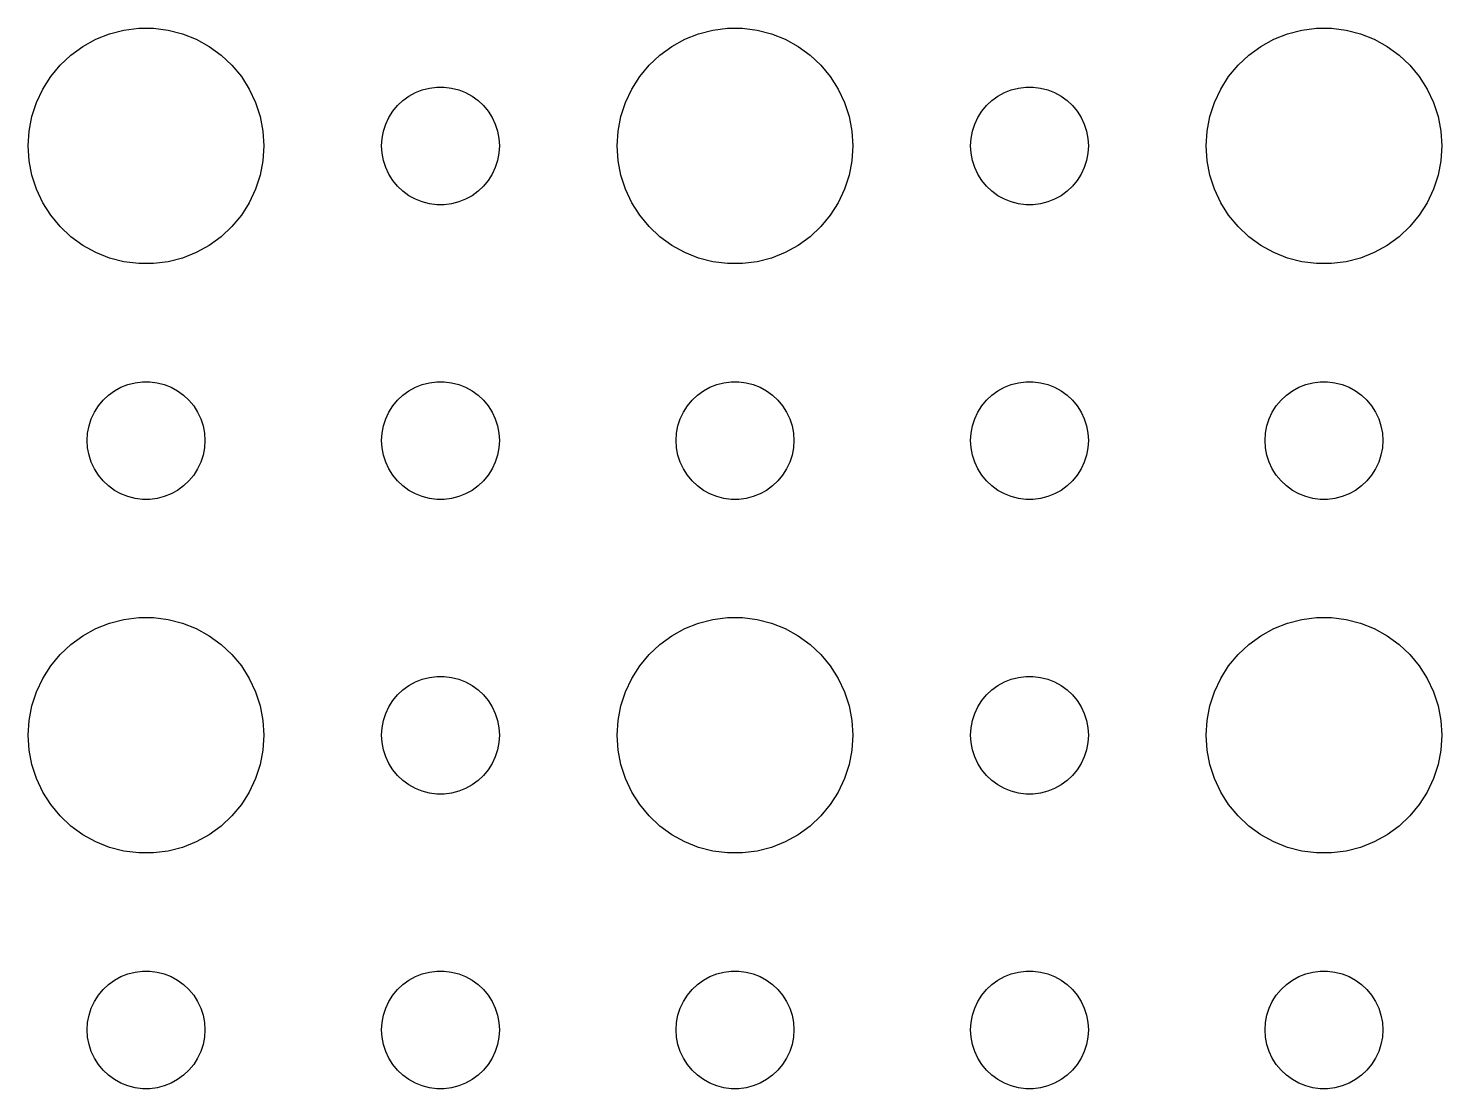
# Model space of a CAD drawing. Header units: metres. Extents: x -150 to 150, y -112 to 112.
# Drawn here: x -115.5 to -79.5, y -84 to -57.01 of the extents above; entities that cross this region are included whole.
import ezdxf

# ---------------------------------------------------------------- set-up
doc = ezdxf.new("R2010")
doc.units = ezdxf.units.M

msp = doc.modelspace()

# ---------------------------------------------------------------- linework, layer by layer
for p, q in [((-113.777, -57.2855), (-113.427, -57.1468)), ((-113.427, -57.1468), (-113.062, -57.0531)), ((-113.062, -57.0531), (-112.688, -57.0059)), ((-112.688, -57.0059), (-112.312, -57.0059)), ((-112.312, -57.0059), (-111.938, -57.0531)), ((-111.938, -57.0531), (-111.573, -57.1468)), ((-111.573, -57.1468), (-111.223, -57.2855)), ((-98.7773, -57.2855), (-98.427, -57.1468)), ((-98.427, -57.1468), (-98.0621, -57.0531)), ((-98.0621, -57.0531), (-97.6884, -57.0059)), ((-97.6884, -57.0059), (-97.3116, -57.0059)), ((-97.3116, -57.0059), (-96.9379, -57.0531)), ((-96.9379, -57.0531), (-96.573, -57.1468)), ((-96.573, -57.1468), (-96.2227, -57.2855)), ((-83.7773, -57.2855), (-83.427, -57.1468)), ((-83.427, -57.1468), (-83.0621, -57.0531)), ((-83.0621, -57.0531), (-82.6884, -57.0059)), ((-82.6884, -57.0059), (-82.3116, -57.0059)), ((-82.3116, -57.0059), (-81.9379, -57.0531)), ((-81.9379, -57.0531), (-81.573, -57.1468)), ((-81.573, -57.1468), (-81.2227, -57.2855)), ((-114.412, -57.6885), (-114.107, -57.467)), ((-114.107, -57.467), (-113.777, -57.2855)), ((-111.223, -57.2855), (-110.893, -57.467)), ((-110.893, -57.467), (-110.588, -57.6885)), ((-99.4123, -57.6885), (-99.1075, -57.467)), ((-99.1075, -57.467), (-98.7773, -57.2855)), ((-96.2227, -57.2855), (-95.8925, -57.467)), ((-95.8925, -57.467), (-95.5877, -57.6885)), ((-84.4123, -57.6885), (-84.1075, -57.467)), ((-84.1075, -57.467), (-83.7773, -57.2855)), ((-81.2227, -57.2855), (-80.8925, -57.467)), ((-80.8925, -57.467), (-80.5877, -57.6885)), ((-114.927, -58.2366), (-114.687, -57.9464)), ((-114.687, -57.9464), (-114.412, -57.6885)), ((-110.588, -57.6885), (-110.313, -57.9464)), ((-110.313, -57.9464), (-110.073, -58.2366)), ((-99.927, -58.2366), (-99.6869, -57.9464)), ((-99.6869, -57.9464), (-99.4123, -57.6885)), ((-95.5877, -57.6885), (-95.3131, -57.9464)), ((-95.3131, -57.9464), (-95.073, -58.2366)), ((-84.927, -58.2366), (-84.6869, -57.9464)), ((-84.6869, -57.9464), (-84.4123, -57.6885)), ((-80.5877, -57.6885), (-80.3131, -57.9464)), ((-80.3131, -57.9464), (-80.073, -58.2366)), ((-115.129, -58.5547), (-114.927, -58.2366)), ((-110.073, -58.2366), (-109.871, -58.5547)), ((-100.129, -58.5547), (-99.927, -58.2366)), ((-95.073, -58.2366), (-94.8711, -58.5547)), ((-85.1289, -58.5547), (-84.927, -58.2366)), ((-80.073, -58.2366), (-79.8711, -58.5547)), ((-115.289, -58.8956), (-115.129, -58.5547)), ((-109.871, -58.5547), (-109.711, -58.8956)), ((-105.804, -58.7335), (-105.639, -58.6428)), ((-105.639, -58.6428), (-105.464, -58.5734)), ((-105.464, -58.5734), (-105.281, -58.5266)), ((-105.281, -58.5266), (-105.094, -58.503)), ((-105.094, -58.503), (-104.906, -58.503)), ((-104.906, -58.503), (-104.719, -58.5266)), ((-104.719, -58.5266), (-104.536, -58.5734)), ((-104.536, -58.5734), (-104.361, -58.6428)), ((-104.361, -58.6428), (-104.196, -58.7335)), ((-100.289, -58.8956), (-100.129, -58.5547)), ((-94.8711, -58.5547), (-94.7107, -58.8956)), ((-90.8037, -58.7335), (-90.6387, -58.6428)), ((-90.6387, -58.6428), (-90.4635, -58.5734)), ((-90.4635, -58.5734), (-90.2811, -58.5266)), ((-90.2811, -58.5266), (-90.0942, -58.503)), ((-90.0942, -58.503), (-89.9058, -58.503)), ((-89.9058, -58.503), (-89.7189, -58.5266)), ((-89.7189, -58.5266), (-89.5365, -58.5734)), ((-89.5365, -58.5734), (-89.3613, -58.6428)), ((-89.3613, -58.6428), (-89.1963, -58.7335)), ((-85.2893, -58.8956), (-85.1289, -58.5547)), ((-79.8711, -58.5547), (-79.7107, -58.8956)), ((-115.406, -59.2539), (-115.289, -58.8956)), ((-109.711, -58.8956), (-109.594, -59.2539)), ((-106.214, -59.1183), (-106.093, -58.9732)), ((-106.093, -58.9732), (-105.956, -58.8442)), ((-105.956, -58.8442), (-105.804, -58.7335)), ((-104.196, -58.7335), (-104.044, -58.8442)), ((-104.044, -58.8442), (-103.907, -58.9732)), ((-103.907, -58.9732), (-103.786, -59.1183)), ((-100.406, -59.2539), (-100.289, -58.8956)), ((-94.7107, -58.8956), (-94.5943, -59.2539)), ((-91.2135, -59.1183), (-91.0934, -58.9732)), ((-91.0934, -58.9732), (-90.9561, -58.8442)), ((-90.9561, -58.8442), (-90.8037, -58.7335)), ((-89.1963, -58.7335), (-89.0439, -58.8442)), ((-89.0439, -58.8442), (-88.9065, -58.9732)), ((-88.9065, -58.9732), (-88.7865, -59.1183)), ((-85.4057, -59.2539), (-85.2893, -58.8956)), ((-79.7107, -58.8956), (-79.5943, -59.2539)), ((-115.476, -59.624), (-115.406, -59.2539)), ((-109.594, -59.2539), (-109.524, -59.624)), ((-106.395, -59.4478), (-106.314, -59.2774)), ((-106.314, -59.2774), (-106.214, -59.1183)), ((-103.786, -59.1183), (-103.686, -59.2774)), ((-103.686, -59.2774), (-103.605, -59.4478)), ((-100.476, -59.624), (-100.406, -59.2539)), ((-94.5943, -59.2539), (-94.5237, -59.624)), ((-91.3947, -59.4478), (-91.3145, -59.2774)), ((-91.3145, -59.2774), (-91.2135, -59.1183)), ((-88.7865, -59.1183), (-88.6855, -59.2774)), ((-88.6855, -59.2774), (-88.6053, -59.4478)), ((-85.4763, -59.624), (-85.4057, -59.2539)), ((-79.5943, -59.2539), (-79.5237, -59.624)), ((-115.5, -60), (-115.476, -59.624)), ((-109.524, -59.624), (-109.5, -60)), ((-106.488, -59.812), (-106.453, -59.627)), ((-106.453, -59.627), (-106.395, -59.4478)), ((-103.605, -59.4478), (-103.547, -59.627)), ((-103.547, -59.627), (-103.512, -59.812)), ((-100.5, -60), (-100.476, -59.624)), ((-94.5237, -59.624), (-94.5, -60)), ((-91.4882, -59.812), (-91.4529, -59.627)), ((-91.4529, -59.627), (-91.3947, -59.4478)), ((-88.6053, -59.4478), (-88.5471, -59.627)), ((-88.5471, -59.627), (-88.5118, -59.812)), ((-85.5, -60), (-85.4763, -59.624)), ((-79.5237, -59.624), (-79.5, -60)), ((-115.476, -60.376), (-115.5, -60)), ((-109.5, -60), (-109.524, -60.376)), ((-106.5, -60), (-106.488, -59.812)), ((-106.488, -60.188), (-106.5, -60)), ((-103.512, -59.812), (-103.5, -60)), ((-103.5, -60), (-103.512, -60.188)), ((-100.476, -60.376), (-100.5, -60)), ((-94.5, -60), (-94.5237, -60.376)), ((-91.5, -60), (-91.4882, -59.812)), ((-91.4882, -60.188), (-91.5, -60)), ((-88.5118, -59.812), (-88.5, -60)), ((-88.5, -60), (-88.5118, -60.188)), ((-85.4763, -60.376), (-85.5, -60)), ((-79.5, -60), (-79.5237, -60.376)), ((-115.406, -60.7461), (-115.476, -60.376)), ((-109.524, -60.376), (-109.594, -60.7461)), ((-106.453, -60.373), (-106.488, -60.188)), ((-106.395, -60.5522), (-106.453, -60.373)), ((-103.547, -60.373), (-103.605, -60.5522)), ((-103.512, -60.188), (-103.547, -60.373)), ((-100.406, -60.7461), (-100.476, -60.376)), ((-94.5237, -60.376), (-94.5943, -60.7461)), ((-91.4529, -60.373), (-91.4882, -60.188)), ((-91.3947, -60.5522), (-91.4529, -60.373)), ((-88.5471, -60.373), (-88.6053, -60.5522)), ((-88.5118, -60.188), (-88.5471, -60.373)), ((-85.4057, -60.7461), (-85.4763, -60.376)), ((-79.5237, -60.376), (-79.5943, -60.7461)), ((-115.289, -61.1044), (-115.406, -60.7461)), ((-109.594, -60.7461), (-109.711, -61.1044)), ((-106.314, -60.7226), (-106.395, -60.5522)), ((-106.214, -60.8817), (-106.314, -60.7226)), ((-103.686, -60.7226), (-103.786, -60.8817)), ((-103.605, -60.5522), (-103.686, -60.7226)), ((-100.289, -61.1044), (-100.406, -60.7461)), ((-94.5943, -60.7461), (-94.7107, -61.1044)), ((-91.3145, -60.7226), (-91.3947, -60.5522)), ((-91.2135, -60.8817), (-91.3145, -60.7226)), ((-88.6855, -60.7226), (-88.7865, -60.8817)), ((-88.6053, -60.5522), (-88.6855, -60.7226)), ((-85.2893, -61.1044), (-85.4057, -60.7461)), ((-79.5943, -60.7461), (-79.7107, -61.1044)), ((-115.129, -61.4453), (-115.289, -61.1044)), ((-109.711, -61.1044), (-109.871, -61.4453)), ((-106.093, -61.0268), (-106.214, -60.8817)), ((-105.956, -61.1558), (-106.093, -61.0268)), ((-105.804, -61.2665), (-105.956, -61.1558)), ((-104.044, -61.1558), (-104.196, -61.2665)), ((-103.907, -61.0268), (-104.044, -61.1558)), ((-103.786, -60.8817), (-103.907, -61.0268)), ((-100.129, -61.4453), (-100.289, -61.1044)), ((-94.7107, -61.1044), (-94.8711, -61.4453)), ((-91.0934, -61.0268), (-91.2135, -60.8817)), ((-90.9561, -61.1558), (-91.0934, -61.0268)), ((-90.8037, -61.2665), (-90.9561, -61.1558)), ((-89.0439, -61.1558), (-89.1963, -61.2665)), ((-88.9065, -61.0268), (-89.0439, -61.1558)), ((-88.7865, -60.8817), (-88.9065, -61.0268)), ((-85.1289, -61.4453), (-85.2893, -61.1044)), ((-79.7107, -61.1044), (-79.8711, -61.4453)), ((-114.927, -61.7634), (-115.129, -61.4453)), ((-109.871, -61.4453), (-110.073, -61.7634)), ((-105.639, -61.3572), (-105.804, -61.2665)), ((-105.464, -61.4266), (-105.639, -61.3572)), ((-105.281, -61.4734), (-105.464, -61.4266)), ((-105.094, -61.497), (-105.281, -61.4734)), ((-104.906, -61.497), (-105.094, -61.497)), ((-104.719, -61.4734), (-104.906, -61.497)), ((-104.536, -61.4266), (-104.719, -61.4734)), ((-104.361, -61.3572), (-104.536, -61.4266)), ((-104.196, -61.2665), (-104.361, -61.3572)), ((-99.927, -61.7634), (-100.129, -61.4453)), ((-94.8711, -61.4453), (-95.073, -61.7634)), ((-90.6387, -61.3572), (-90.8037, -61.2665)), ((-90.4635, -61.4266), (-90.6387, -61.3572)), ((-90.2811, -61.4734), (-90.4635, -61.4266)), ((-90.0942, -61.497), (-90.2811, -61.4734)), ((-89.9058, -61.497), (-90.0942, -61.497)), ((-89.7189, -61.4734), (-89.9058, -61.497)), ((-89.5365, -61.4266), (-89.7189, -61.4734)), ((-89.3613, -61.3572), (-89.5365, -61.4266)), ((-89.1963, -61.2665), (-89.3613, -61.3572)), ((-84.927, -61.7634), (-85.1289, -61.4453)), ((-79.8711, -61.4453), (-80.073, -61.7634)), ((-114.687, -62.0536), (-114.927, -61.7634)), ((-110.073, -61.7634), (-110.313, -62.0536)), ((-99.6869, -62.0536), (-99.927, -61.7634)), ((-95.073, -61.7634), (-95.3131, -62.0536)), ((-84.6869, -62.0536), (-84.927, -61.7634)), ((-80.073, -61.7634), (-80.3131, -62.0536)), ((-114.412, -62.3115), (-114.687, -62.0536)), ((-110.313, -62.0536), (-110.588, -62.3115)), ((-99.4123, -62.3115), (-99.6869, -62.0536)), ((-95.3131, -62.0536), (-95.5877, -62.3115)), ((-84.4123, -62.3115), (-84.6869, -62.0536)), ((-80.3131, -62.0536), (-80.5877, -62.3115)), ((-114.107, -62.533), (-114.412, -62.3115)), ((-113.777, -62.7145), (-114.107, -62.533)), ((-110.893, -62.533), (-111.223, -62.7145)), ((-110.588, -62.3115), (-110.893, -62.533)), ((-99.1075, -62.533), (-99.4123, -62.3115)), ((-98.7773, -62.7145), (-99.1075, -62.533)), ((-95.8925, -62.533), (-96.2227, -62.7145)), ((-95.5877, -62.3115), (-95.8925, -62.533)), ((-84.1075, -62.533), (-84.4123, -62.3115)), ((-83.7773, -62.7145), (-84.1075, -62.533)), ((-80.8925, -62.533), (-81.2227, -62.7145)), ((-80.5877, -62.3115), (-80.8925, -62.533)), ((-113.427, -62.8532), (-113.777, -62.7145)), ((-113.062, -62.9469), (-113.427, -62.8532)), ((-112.688, -62.9941), (-113.062, -62.9469)), ((-112.312, -62.9941), (-112.688, -62.9941)), ((-111.938, -62.9469), (-112.312, -62.9941)), ((-111.573, -62.8532), (-111.938, -62.9469)), ((-111.223, -62.7145), (-111.573, -62.8532)), ((-98.427, -62.8532), (-98.7773, -62.7145)), ((-98.0621, -62.9469), (-98.427, -62.8532)), ((-97.6884, -62.9941), (-98.0621, -62.9469)), ((-97.3116, -62.9941), (-97.6884, -62.9941)), ((-96.9379, -62.9469), (-97.3116, -62.9941)), ((-96.573, -62.8532), (-96.9379, -62.9469)), ((-96.2227, -62.7145), (-96.573, -62.8532)), ((-83.427, -62.8532), (-83.7773, -62.7145)), ((-83.0621, -62.9469), (-83.427, -62.8532)), ((-82.6884, -62.9941), (-83.0621, -62.9469)), ((-82.3116, -62.9941), (-82.6884, -62.9941)), ((-81.9379, -62.9469), (-82.3116, -62.9941)), ((-81.573, -62.8532), (-81.9379, -62.9469)), ((-81.2227, -62.7145), (-81.573, -62.8532)), ((-113.456, -66.3442), (-113.304, -66.2335)), ((-113.304, -66.2335), (-113.139, -66.1428)), ((-113.139, -66.1428), (-112.964, -66.0734)), ((-112.964, -66.0734), (-112.781, -66.0266)), ((-112.781, -66.0266), (-112.594, -66.003)), ((-112.594, -66.003), (-112.406, -66.003)), ((-112.406, -66.003), (-112.219, -66.0266)), ((-112.219, -66.0266), (-112.036, -66.0734)), ((-112.036, -66.0734), (-111.861, -66.1428)), ((-111.861, -66.1428), (-111.696, -66.2335)), ((-111.696, -66.2335), (-111.544, -66.3442)), ((-105.956, -66.3442), (-105.804, -66.2335)), ((-105.804, -66.2335), (-105.639, -66.1428)), ((-105.639, -66.1428), (-105.464, -66.0734)), ((-105.464, -66.0734), (-105.281, -66.0266)), ((-105.281, -66.0266), (-105.094, -66.003)), ((-105.094, -66.003), (-104.906, -66.003)), ((-104.906, -66.003), (-104.719, -66.0266)), ((-104.719, -66.0266), (-104.536, -66.0734)), ((-104.536, -66.0734), (-104.361, -66.1428)), ((-104.361, -66.1428), (-104.196, -66.2335)), ((-104.196, -66.2335), (-104.044, -66.3442)), ((-98.4561, -66.3442), (-98.3037, -66.2335)), ((-98.3037, -66.2335), (-98.1387, -66.1428)), ((-98.1387, -66.1428), (-97.9635, -66.0734)), ((-97.9635, -66.0734), (-97.7811, -66.0266)), ((-97.7811, -66.0266), (-97.5942, -66.003)), ((-97.5942, -66.003), (-97.4058, -66.003)), ((-97.4058, -66.003), (-97.2189, -66.0266)), ((-97.2189, -66.0266), (-97.0365, -66.0734)), ((-97.0365, -66.0734), (-96.8613, -66.1428)), ((-96.8613, -66.1428), (-96.6963, -66.2335)), ((-96.6963, -66.2335), (-96.5439, -66.3442)), ((-90.9561, -66.3442), (-90.8037, -66.2335)), ((-90.8037, -66.2335), (-90.6387, -66.1428)), ((-90.6387, -66.1428), (-90.4635, -66.0734)), ((-90.4635, -66.0734), (-90.2811, -66.0266)), ((-90.2811, -66.0266), (-90.0942, -66.003)), ((-90.0942, -66.003), (-89.9058, -66.003)), ((-89.9058, -66.003), (-89.7189, -66.0266)), ((-89.7189, -66.0266), (-89.5365, -66.0734)), ((-89.5365, -66.0734), (-89.3613, -66.1428)), ((-89.3613, -66.1428), (-89.1963, -66.2335)), ((-89.1963, -66.2335), (-89.0439, -66.3442)), ((-83.4561, -66.3442), (-83.3037, -66.2335)), ((-83.3037, -66.2335), (-83.1387, -66.1428)), ((-83.1387, -66.1428), (-82.9635, -66.0734)), ((-82.9635, -66.0734), (-82.7811, -66.0266)), ((-82.7811, -66.0266), (-82.5942, -66.003)), ((-82.5942, -66.003), (-82.4058, -66.003)), ((-82.4058, -66.003), (-82.2189, -66.0266)), ((-82.2189, -66.0266), (-82.0365, -66.0734)), ((-82.0365, -66.0734), (-81.8613, -66.1428)), ((-81.8613, -66.1428), (-81.6963, -66.2335)), ((-81.6963, -66.2335), (-81.5439, -66.3442)), ((-113.714, -66.6183), (-113.593, -66.4732)), ((-113.593, -66.4732), (-113.456, -66.3442)), ((-111.544, -66.3442), (-111.407, -66.4732)), ((-111.407, -66.4732), (-111.286, -66.6183)), ((-106.214, -66.6183), (-106.093, -66.4732)), ((-106.093, -66.4732), (-105.956, -66.3442)), ((-104.044, -66.3442), (-103.907, -66.4732)), ((-103.907, -66.4732), (-103.786, -66.6183)), ((-98.7135, -66.6183), (-98.5934, -66.4732)), ((-98.5934, -66.4732), (-98.4561, -66.3442)), ((-96.5439, -66.3442), (-96.4065, -66.4732)), ((-96.4065, -66.4732), (-96.2865, -66.6183)), ((-91.2135, -66.6183), (-91.0934, -66.4732)), ((-91.0934, -66.4732), (-90.9561, -66.3442)), ((-89.0439, -66.3442), (-88.9065, -66.4732)), ((-88.9065, -66.4732), (-88.7865, -66.6183)), ((-83.7135, -66.6183), (-83.5934, -66.4732)), ((-83.5934, -66.4732), (-83.4561, -66.3442)), ((-81.5439, -66.3442), (-81.4065, -66.4732)), ((-81.4065, -66.4732), (-81.2865, -66.6183)), ((-113.953, -67.127), (-113.895, -66.9478)), ((-113.895, -66.9478), (-113.814, -66.7774)), ((-113.814, -66.7774), (-113.714, -66.6183)), ((-111.286, -66.6183), (-111.186, -66.7774)), ((-111.186, -66.7774), (-111.105, -66.9478)), ((-111.105, -66.9478), (-111.047, -67.127)), ((-106.453, -67.127), (-106.395, -66.9478)), ((-106.395, -66.9478), (-106.314, -66.7774)), ((-106.314, -66.7774), (-106.214, -66.6183)), ((-103.786, -66.6183), (-103.686, -66.7774)), ((-103.686, -66.7774), (-103.605, -66.9478)), ((-103.605, -66.9478), (-103.547, -67.127)), ((-98.9529, -67.127), (-98.8947, -66.9478)), ((-98.8947, -66.9478), (-98.8145, -66.7774)), ((-98.8145, -66.7774), (-98.7135, -66.6183)), ((-96.2865, -66.6183), (-96.1855, -66.7774)), ((-96.1855, -66.7774), (-96.1053, -66.9478)), ((-96.1053, -66.9478), (-96.0471, -67.127)), ((-91.4529, -67.127), (-91.3947, -66.9478)), ((-91.3947, -66.9478), (-91.3145, -66.7774)), ((-91.3145, -66.7774), (-91.2135, -66.6183)), ((-88.7865, -66.6183), (-88.6855, -66.7774)), ((-88.6855, -66.7774), (-88.6053, -66.9478)), ((-88.6053, -66.9478), (-88.5471, -67.127)), ((-83.9529, -67.127), (-83.8947, -66.9478)), ((-83.8947, -66.9478), (-83.8145, -66.7774)), ((-83.8145, -66.7774), (-83.7135, -66.6183)), ((-81.2865, -66.6183), (-81.1855, -66.7774)), ((-81.1855, -66.7774), (-81.1053, -66.9478)), ((-81.1053, -66.9478), (-81.0471, -67.127)), ((-114, -67.5), (-113.988, -67.312)), ((-113.988, -67.312), (-113.953, -67.127)), ((-111.047, -67.127), (-111.012, -67.312)), ((-111.012, -67.312), (-111, -67.5)), ((-106.5, -67.5), (-106.488, -67.312)), ((-106.488, -67.312), (-106.453, -67.127)), ((-103.547, -67.127), (-103.512, -67.312)), ((-103.512, -67.312), (-103.5, -67.5)), ((-99, -67.5), (-98.9882, -67.312)), ((-98.9882, -67.312), (-98.9529, -67.127)), ((-96.0471, -67.127), (-96.0118, -67.312)), ((-96.0118, -67.312), (-96, -67.5)), ((-91.5, -67.5), (-91.4882, -67.312)), ((-91.4882, -67.312), (-91.4529, -67.127)), ((-88.5471, -67.127), (-88.5118, -67.312)), ((-88.5118, -67.312), (-88.5, -67.5)), ((-84, -67.5), (-83.9882, -67.312)), ((-83.9882, -67.312), (-83.9529, -67.127)), ((-81.0471, -67.127), (-81.0118, -67.312)), ((-81.0118, -67.312), (-81, -67.5)), ((-113.988, -67.688), (-114, -67.5)), ((-111, -67.5), (-111.012, -67.688)), ((-106.488, -67.688), (-106.5, -67.5)), ((-103.5, -67.5), (-103.512, -67.688)), ((-98.9882, -67.688), (-99, -67.5)), ((-96, -67.5), (-96.0118, -67.688)), ((-91.4882, -67.688), (-91.5, -67.5)), ((-88.5, -67.5), (-88.5118, -67.688)), ((-83.9882, -67.688), (-84, -67.5)), ((-81, -67.5), (-81.0118, -67.688)), ((-113.953, -67.873), (-113.988, -67.688)), ((-113.895, -68.0522), (-113.953, -67.873)), ((-111.047, -67.873), (-111.105, -68.0522)), ((-111.012, -67.688), (-111.047, -67.873)), ((-106.453, -67.873), (-106.488, -67.688)), ((-106.395, -68.0522), (-106.453, -67.873)), ((-103.547, -67.873), (-103.605, -68.0522)), ((-103.512, -67.688), (-103.547, -67.873)), ((-98.9529, -67.873), (-98.9882, -67.688)), ((-98.8947, -68.0522), (-98.9529, -67.873)), ((-96.0471, -67.873), (-96.1053, -68.0522)), ((-96.0118, -67.688), (-96.0471, -67.873)), ((-91.4529, -67.873), (-91.4882, -67.688)), ((-91.3947, -68.0522), (-91.4529, -67.873)), ((-88.5471, -67.873), (-88.6053, -68.0522)), ((-88.5118, -67.688), (-88.5471, -67.873)), ((-83.9529, -67.873), (-83.9882, -67.688)), ((-83.8947, -68.0522), (-83.9529, -67.873)), ((-81.0471, -67.873), (-81.1053, -68.0522)), ((-81.0118, -67.688), (-81.0471, -67.873)), ((-113.814, -68.2226), (-113.895, -68.0522)), ((-113.714, -68.3817), (-113.814, -68.2226)), ((-113.593, -68.5268), (-113.714, -68.3817)), ((-111.286, -68.3817), (-111.407, -68.5268)), ((-111.186, -68.2226), (-111.286, -68.3817)), ((-111.105, -68.0522), (-111.186, -68.2226)), ((-106.314, -68.2226), (-106.395, -68.0522)), ((-106.214, -68.3817), (-106.314, -68.2226)), ((-106.093, -68.5268), (-106.214, -68.3817)), ((-103.786, -68.3817), (-103.907, -68.5268)), ((-103.686, -68.2226), (-103.786, -68.3817)), ((-103.605, -68.0522), (-103.686, -68.2226)), ((-98.8145, -68.2226), (-98.8947, -68.0522)), ((-98.7135, -68.3817), (-98.8145, -68.2226)), ((-98.5934, -68.5268), (-98.7135, -68.3817)), ((-96.2865, -68.3817), (-96.4065, -68.5268)), ((-96.1855, -68.2226), (-96.2865, -68.3817)), ((-96.1053, -68.0522), (-96.1855, -68.2226)), ((-91.3145, -68.2226), (-91.3947, -68.0522)), ((-91.2135, -68.3817), (-91.3145, -68.2226)), ((-91.0934, -68.5268), (-91.2135, -68.3817)), ((-88.7865, -68.3817), (-88.9065, -68.5268)), ((-88.6855, -68.2226), (-88.7865, -68.3817)), ((-88.6053, -68.0522), (-88.6855, -68.2226)), ((-83.8145, -68.2226), (-83.8947, -68.0522)), ((-83.7135, -68.3817), (-83.8145, -68.2226)), ((-83.5934, -68.5268), (-83.7135, -68.3817)), ((-81.2865, -68.3817), (-81.4065, -68.5268)), ((-81.1855, -68.2226), (-81.2865, -68.3817)), ((-81.1053, -68.0522), (-81.1855, -68.2226)), ((-113.456, -68.6558), (-113.593, -68.5268)), ((-113.304, -68.7665), (-113.456, -68.6558)), ((-111.544, -68.6558), (-111.696, -68.7665)), ((-111.407, -68.5268), (-111.544, -68.6558)), ((-105.956, -68.6558), (-106.093, -68.5268)), ((-105.804, -68.7665), (-105.956, -68.6558)), ((-104.044, -68.6558), (-104.196, -68.7665)), ((-103.907, -68.5268), (-104.044, -68.6558)), ((-98.4561, -68.6558), (-98.5934, -68.5268)), ((-98.3037, -68.7665), (-98.4561, -68.6558)), ((-96.5439, -68.6558), (-96.6963, -68.7665)), ((-96.4065, -68.5268), (-96.5439, -68.6558)), ((-90.9561, -68.6558), (-91.0934, -68.5268)), ((-90.8037, -68.7665), (-90.9561, -68.6558)), ((-89.0439, -68.6558), (-89.1963, -68.7665)), ((-88.9065, -68.5268), (-89.0439, -68.6558)), ((-83.4561, -68.6558), (-83.5934, -68.5268)), ((-83.3037, -68.7665), (-83.4561, -68.6558)), ((-81.5439, -68.6558), (-81.6963, -68.7665)), ((-81.4065, -68.5268), (-81.5439, -68.6558)), ((-113.139, -68.8572), (-113.304, -68.7665)), ((-112.964, -68.9266), (-113.139, -68.8572)), ((-112.781, -68.9734), (-112.964, -68.9266)), ((-112.594, -68.997), (-112.781, -68.9734)), ((-112.406, -68.997), (-112.594, -68.997)), ((-112.219, -68.9734), (-112.406, -68.997)), ((-112.036, -68.9266), (-112.219, -68.9734)), ((-111.861, -68.8572), (-112.036, -68.9266)), ((-111.696, -68.7665), (-111.861, -68.8572)), ((-105.639, -68.8572), (-105.804, -68.7665)), ((-105.464, -68.9266), (-105.639, -68.8572)), ((-105.281, -68.9734), (-105.464, -68.9266)), ((-105.094, -68.997), (-105.281, -68.9734)), ((-104.906, -68.997), (-105.094, -68.997)), ((-104.719, -68.9734), (-104.906, -68.997)), ((-104.536, -68.9266), (-104.719, -68.9734)), ((-104.361, -68.8572), (-104.536, -68.9266)), ((-104.196, -68.7665), (-104.361, -68.8572)), ((-98.1387, -68.8572), (-98.3037, -68.7665)), ((-97.9635, -68.9266), (-98.1387, -68.8572)), ((-97.7811, -68.9734), (-97.9635, -68.9266)), ((-97.5942, -68.997), (-97.7811, -68.9734)), ((-97.4058, -68.997), (-97.5942, -68.997)), ((-97.2189, -68.9734), (-97.4058, -68.997)), ((-97.0365, -68.9266), (-97.2189, -68.9734)), ((-96.8613, -68.8572), (-97.0365, -68.9266)), ((-96.6963, -68.7665), (-96.8613, -68.8572)), ((-90.6387, -68.8572), (-90.8037, -68.7665)), ((-90.4635, -68.9266), (-90.6387, -68.8572)), ((-90.2811, -68.9734), (-90.4635, -68.9266)), ((-90.0942, -68.997), (-90.2811, -68.9734)), ((-89.9058, -68.997), (-90.0942, -68.997)), ((-89.7189, -68.9734), (-89.9058, -68.997)), ((-89.5365, -68.9266), (-89.7189, -68.9734)), ((-89.3613, -68.8572), (-89.5365, -68.9266)), ((-89.1963, -68.7665), (-89.3613, -68.8572)), ((-83.1387, -68.8572), (-83.3037, -68.7665)), ((-82.9635, -68.9266), (-83.1387, -68.8572)), ((-82.7811, -68.9734), (-82.9635, -68.9266)), ((-82.5942, -68.997), (-82.7811, -68.9734)), ((-82.4058, -68.997), (-82.5942, -68.997)), ((-82.2189, -68.9734), (-82.4058, -68.997)), ((-82.0365, -68.9266), (-82.2189, -68.9734)), ((-81.8613, -68.8572), (-82.0365, -68.9266)), ((-81.6963, -68.7665), (-81.8613, -68.8572)), ((-114.107, -72.467), (-113.777, -72.2855)), ((-113.777, -72.2855), (-113.427, -72.1468)), ((-113.427, -72.1468), (-113.062, -72.0531)), ((-113.062, -72.0531), (-112.688, -72.0059)), ((-112.688, -72.0059), (-112.312, -72.0059)), ((-112.312, -72.0059), (-111.938, -72.0531)), ((-111.938, -72.0531), (-111.573, -72.1468)), ((-111.573, -72.1468), (-111.223, -72.2855)), ((-111.223, -72.2855), (-110.893, -72.467)), ((-99.1075, -72.467), (-98.7773, -72.2855)), ((-98.7773, -72.2855), (-98.427, -72.1468)), ((-98.427, -72.1468), (-98.0621, -72.0531)), ((-98.0621, -72.0531), (-97.6884, -72.0059)), ((-97.6884, -72.0059), (-97.3116, -72.0059)), ((-97.3116, -72.0059), (-96.9379, -72.0531)), ((-96.9379, -72.0531), (-96.573, -72.1468)), ((-96.573, -72.1468), (-96.2227, -72.2855)), ((-96.2227, -72.2855), (-95.8925, -72.467)), ((-84.1075, -72.467), (-83.7773, -72.2855)), ((-83.7773, -72.2855), (-83.427, -72.1468)), ((-83.427, -72.1468), (-83.0621, -72.0531)), ((-83.0621, -72.0531), (-82.6884, -72.0059)), ((-82.6884, -72.0059), (-82.3116, -72.0059)), ((-82.3116, -72.0059), (-81.9379, -72.0531)), ((-81.9379, -72.0531), (-81.573, -72.1468)), ((-81.573, -72.1468), (-81.2227, -72.2855)), ((-81.2227, -72.2855), (-80.8925, -72.467)), ((-114.687, -72.9464), (-114.412, -72.6885)), ((-114.412, -72.6885), (-114.107, -72.467)), ((-110.893, -72.467), (-110.588, -72.6885)), ((-110.588, -72.6885), (-110.313, -72.9464)), ((-99.6869, -72.9464), (-99.4123, -72.6885)), ((-99.4123, -72.6885), (-99.1075, -72.467)), ((-95.8925, -72.467), (-95.5877, -72.6885)), ((-95.5877, -72.6885), (-95.3131, -72.9464)), ((-84.6869, -72.9464), (-84.4123, -72.6885)), ((-84.4123, -72.6885), (-84.1075, -72.467)), ((-80.8925, -72.467), (-80.5877, -72.6885)), ((-80.5877, -72.6885), (-80.3131, -72.9464)), ((-114.927, -73.2366), (-114.687, -72.9464)), ((-110.313, -72.9464), (-110.073, -73.2366)), ((-99.927, -73.2366), (-99.6869, -72.9464)), ((-95.3131, -72.9464), (-95.073, -73.2366)), ((-84.927, -73.2366), (-84.6869, -72.9464)), ((-80.3131, -72.9464), (-80.073, -73.2366)), ((-115.129, -73.5547), (-114.927, -73.2366)), ((-110.073, -73.2366), (-109.871, -73.5547)), ((-100.129, -73.5547), (-99.927, -73.2366)), ((-95.073, -73.2366), (-94.8711, -73.5547)), ((-85.1289, -73.5547), (-84.927, -73.2366)), ((-80.073, -73.2366), (-79.8711, -73.5547)), ((-115.289, -73.8956), (-115.129, -73.5547)), ((-109.871, -73.5547), (-109.711, -73.8956)), ((-105.956, -73.8442), (-105.804, -73.7335)), ((-105.804, -73.7335), (-105.639, -73.6428)), ((-105.639, -73.6428), (-105.464, -73.5734)), ((-105.464, -73.5734), (-105.281, -73.5266)), ((-105.281, -73.5266), (-105.094, -73.503)), ((-105.094, -73.503), (-104.906, -73.503)), ((-104.906, -73.503), (-104.719, -73.5266)), ((-104.719, -73.5266), (-104.536, -73.5734)), ((-104.536, -73.5734), (-104.361, -73.6428)), ((-104.361, -73.6428), (-104.196, -73.7335)), ((-104.196, -73.7335), (-104.044, -73.8442)), ((-100.289, -73.8956), (-100.129, -73.5547)), ((-94.8711, -73.5547), (-94.7107, -73.8956)), ((-90.9561, -73.8442), (-90.8037, -73.7335)), ((-90.8037, -73.7335), (-90.6387, -73.6428)), ((-90.6387, -73.6428), (-90.4635, -73.5734)), ((-90.4635, -73.5734), (-90.2811, -73.5266)), ((-90.2811, -73.5266), (-90.0942, -73.503)), ((-90.0942, -73.503), (-89.9058, -73.503)), ((-89.9058, -73.503), (-89.7189, -73.5266)), ((-89.7189, -73.5266), (-89.5365, -73.5734)), ((-89.5365, -73.5734), (-89.3613, -73.6428)), ((-89.3613, -73.6428), (-89.1963, -73.7335)), ((-89.1963, -73.7335), (-89.0439, -73.8442)), ((-85.2893, -73.8956), (-85.1289, -73.5547)), ((-79.8711, -73.5547), (-79.7107, -73.8956)), ((-115.406, -74.2539), (-115.289, -73.8956)), ((-109.711, -73.8956), (-109.594, -74.2539)), ((-106.314, -74.2774), (-106.214, -74.1183)), ((-106.214, -74.1183), (-106.093, -73.9732)), ((-106.093, -73.9732), (-105.956, -73.8442)), ((-104.044, -73.8442), (-103.907, -73.9732)), ((-103.907, -73.9732), (-103.786, -74.1183)), ((-103.786, -74.1183), (-103.686, -74.2774)), ((-100.406, -74.2539), (-100.289, -73.8956)), ((-94.7107, -73.8956), (-94.5943, -74.2539)), ((-91.3145, -74.2774), (-91.2135, -74.1183)), ((-91.2135, -74.1183), (-91.0934, -73.9732)), ((-91.0934, -73.9732), (-90.9561, -73.8442)), ((-89.0439, -73.8442), (-88.9065, -73.9732)), ((-88.9065, -73.9732), (-88.7865, -74.1183)), ((-88.7865, -74.1183), (-88.6855, -74.2774)), ((-85.4057, -74.2539), (-85.2893, -73.8956)), ((-79.7107, -73.8956), (-79.5943, -74.2539)), ((-115.476, -74.624), (-115.406, -74.2539)), ((-109.594, -74.2539), (-109.524, -74.624)), ((-106.453, -74.627), (-106.395, -74.4478)), ((-106.395, -74.4478), (-106.314, -74.2774)), ((-103.686, -74.2774), (-103.605, -74.4478)), ((-103.605, -74.4478), (-103.547, -74.627)), ((-100.476, -74.624), (-100.406, -74.2539)), ((-94.5943, -74.2539), (-94.5237, -74.624)), ((-91.4529, -74.627), (-91.3947, -74.4478)), ((-91.3947, -74.4478), (-91.3145, -74.2774)), ((-88.6855, -74.2774), (-88.6053, -74.4478)), ((-88.6053, -74.4478), (-88.5471, -74.627)), ((-85.4763, -74.624), (-85.4057, -74.2539)), ((-79.5943, -74.2539), (-79.5237, -74.624)), ((-115.5, -75), (-115.476, -74.624)), ((-109.524, -74.624), (-109.5, -75)), ((-106.5, -75), (-106.488, -74.812)), ((-106.488, -74.812), (-106.453, -74.627)), ((-103.547, -74.627), (-103.512, -74.812)), ((-103.512, -74.812), (-103.5, -75)), ((-100.5, -75), (-100.476, -74.624)), ((-94.5237, -74.624), (-94.5, -75)), ((-91.5, -75), (-91.4882, -74.812)), ((-91.4882, -74.812), (-91.4529, -74.627)), ((-88.5471, -74.627), (-88.5118, -74.812)), ((-88.5118, -74.812), (-88.5, -75)), ((-85.5, -75), (-85.4763, -74.624)), ((-79.5237, -74.624), (-79.5, -75)), ((-115.476, -75.376), (-115.5, -75)), ((-109.5, -75), (-109.524, -75.376)), ((-106.488, -75.188), (-106.5, -75)), ((-106.453, -75.373), (-106.488, -75.188)), ((-103.512, -75.188), (-103.547, -75.373)), ((-103.5, -75), (-103.512, -75.188)), ((-100.476, -75.376), (-100.5, -75)), ((-94.5, -75), (-94.5237, -75.376)), ((-91.4882, -75.188), (-91.5, -75)), ((-91.4529, -75.373), (-91.4882, -75.188)), ((-88.5118, -75.188), (-88.5471, -75.373)), ((-88.5, -75), (-88.5118, -75.188)), ((-85.4763, -75.376), (-85.5, -75)), ((-79.5, -75), (-79.5237, -75.376)), ((-115.406, -75.7461), (-115.476, -75.376)), ((-109.524, -75.376), (-109.594, -75.7461)), ((-106.395, -75.5522), (-106.453, -75.373)), ((-106.314, -75.7226), (-106.395, -75.5522)), ((-103.605, -75.5522), (-103.686, -75.7226)), ((-103.547, -75.373), (-103.605, -75.5522)), ((-100.406, -75.7461), (-100.476, -75.376)), ((-94.5237, -75.376), (-94.5943, -75.7461)), ((-91.3947, -75.5522), (-91.4529, -75.373)), ((-91.3145, -75.7226), (-91.3947, -75.5522)), ((-88.6053, -75.5522), (-88.6855, -75.7226)), ((-88.5471, -75.373), (-88.6053, -75.5522)), ((-85.4057, -75.7461), (-85.4763, -75.376)), ((-79.5237, -75.376), (-79.5943, -75.7461)), ((-115.289, -76.1044), (-115.406, -75.7461)), ((-109.594, -75.7461), (-109.711, -76.1044)), ((-106.214, -75.8817), (-106.314, -75.7226)), ((-106.093, -76.0268), (-106.214, -75.8817)), ((-103.786, -75.8817), (-103.907, -76.0268)), ((-103.686, -75.7226), (-103.786, -75.8817)), ((-100.289, -76.1044), (-100.406, -75.7461)), ((-94.5943, -75.7461), (-94.7107, -76.1044)), ((-91.2135, -75.8817), (-91.3145, -75.7226)), ((-91.0934, -76.0268), (-91.2135, -75.8817)), ((-88.7865, -75.8817), (-88.9065, -76.0268)), ((-88.6855, -75.7226), (-88.7865, -75.8817)), ((-85.2893, -76.1044), (-85.4057, -75.7461)), ((-79.5943, -75.7461), (-79.7107, -76.1044)), ((-115.129, -76.4453), (-115.289, -76.1044)), ((-109.711, -76.1044), (-109.871, -76.4453)), ((-105.956, -76.1558), (-106.093, -76.0268)), ((-105.804, -76.2665), (-105.956, -76.1558)), ((-105.639, -76.3572), (-105.804, -76.2665)), ((-104.196, -76.2665), (-104.361, -76.3572)), ((-104.044, -76.1558), (-104.196, -76.2665)), ((-103.907, -76.0268), (-104.044, -76.1558)), ((-100.129, -76.4453), (-100.289, -76.1044)), ((-94.7107, -76.1044), (-94.8711, -76.4453)), ((-90.9561, -76.1558), (-91.0934, -76.0268)), ((-90.8037, -76.2665), (-90.9561, -76.1558)), ((-90.6387, -76.3572), (-90.8037, -76.2665)), ((-89.1963, -76.2665), (-89.3613, -76.3572)), ((-89.0439, -76.1558), (-89.1963, -76.2665)), ((-88.9065, -76.0268), (-89.0439, -76.1558)), ((-85.1289, -76.4453), (-85.2893, -76.1044)), ((-79.7107, -76.1044), (-79.8711, -76.4453)), ((-114.927, -76.7634), (-115.129, -76.4453)), ((-109.871, -76.4453), (-110.073, -76.7634)), ((-105.464, -76.4266), (-105.639, -76.3572)), ((-105.281, -76.4734), (-105.464, -76.4266)), ((-105.094, -76.497), (-105.281, -76.4734)), ((-104.906, -76.497), (-105.094, -76.497)), ((-104.719, -76.4734), (-104.906, -76.497)), ((-104.536, -76.4266), (-104.719, -76.4734)), ((-104.361, -76.3572), (-104.536, -76.4266)), ((-99.927, -76.7634), (-100.129, -76.4453)), ((-94.8711, -76.4453), (-95.073, -76.7634)), ((-90.4635, -76.4266), (-90.6387, -76.3572)), ((-90.2811, -76.4734), (-90.4635, -76.4266)), ((-90.0942, -76.497), (-90.2811, -76.4734)), ((-89.9058, -76.497), (-90.0942, -76.497)), ((-89.7189, -76.4734), (-89.9058, -76.497)), ((-89.5365, -76.4266), (-89.7189, -76.4734)), ((-89.3613, -76.3572), (-89.5365, -76.4266)), ((-84.927, -76.7634), (-85.1289, -76.4453)), ((-79.8711, -76.4453), (-80.073, -76.7634)), ((-114.687, -77.0536), (-114.927, -76.7634)), ((-110.073, -76.7634), (-110.313, -77.0536)), ((-99.6869, -77.0536), (-99.927, -76.7634)), ((-95.073, -76.7634), (-95.3131, -77.0536)), ((-84.6869, -77.0536), (-84.927, -76.7634)), ((-80.073, -76.7634), (-80.3131, -77.0536)), ((-114.412, -77.3115), (-114.687, -77.0536)), ((-114.107, -77.533), (-114.412, -77.3115)), ((-110.588, -77.3115), (-110.893, -77.533)), ((-110.313, -77.0536), (-110.588, -77.3115)), ((-99.4123, -77.3115), (-99.6869, -77.0536)), ((-99.1075, -77.533), (-99.4123, -77.3115)), ((-95.5877, -77.3115), (-95.8925, -77.533)), ((-95.3131, -77.0536), (-95.5877, -77.3115)), ((-84.4123, -77.3115), (-84.6869, -77.0536)), ((-84.1075, -77.533), (-84.4123, -77.3115)), ((-80.5877, -77.3115), (-80.8925, -77.533)), ((-80.3131, -77.0536), (-80.5877, -77.3115)), ((-113.777, -77.7145), (-114.107, -77.533)), ((-113.427, -77.8532), (-113.777, -77.7145)), ((-111.223, -77.7145), (-111.573, -77.8532)), ((-110.893, -77.533), (-111.223, -77.7145)), ((-98.7773, -77.7145), (-99.1075, -77.533)), ((-98.427, -77.8532), (-98.7773, -77.7145)), ((-96.2227, -77.7145), (-96.573, -77.8532)), ((-95.8925, -77.533), (-96.2227, -77.7145)), ((-83.7773, -77.7145), (-84.1075, -77.533)), ((-83.427, -77.8532), (-83.7773, -77.7145)), ((-81.2227, -77.7145), (-81.573, -77.8532)), ((-80.8925, -77.533), (-81.2227, -77.7145)), ((-113.062, -77.9469), (-113.427, -77.8532)), ((-112.688, -77.9941), (-113.062, -77.9469)), ((-112.312, -77.9941), (-112.688, -77.9941)), ((-111.938, -77.9469), (-112.312, -77.9941)), ((-111.573, -77.8532), (-111.938, -77.9469)), ((-98.0621, -77.9469), (-98.427, -77.8532)), ((-97.6884, -77.9941), (-98.0621, -77.9469)), ((-97.3116, -77.9941), (-97.6884, -77.9941)), ((-96.9379, -77.9469), (-97.3116, -77.9941)), ((-96.573, -77.8532), (-96.9379, -77.9469)), ((-83.0621, -77.9469), (-83.427, -77.8532)), ((-82.6884, -77.9941), (-83.0621, -77.9469)), ((-82.3116, -77.9941), (-82.6884, -77.9941)), ((-81.9379, -77.9469), (-82.3116, -77.9941)), ((-81.573, -77.8532), (-81.9379, -77.9469)), ((-113.593, -81.4732), (-113.456, -81.3442)), ((-113.456, -81.3442), (-113.304, -81.2335)), ((-113.304, -81.2335), (-113.139, -81.1428)), ((-113.139, -81.1428), (-112.964, -81.0734)), ((-112.964, -81.0734), (-112.781, -81.0266)), ((-112.781, -81.0266), (-112.594, -81.003)), ((-112.594, -81.003), (-112.406, -81.003)), ((-112.406, -81.003), (-112.219, -81.0266)), ((-112.219, -81.0266), (-112.036, -81.0734)), ((-112.036, -81.0734), (-111.861, -81.1428)), ((-111.861, -81.1428), (-111.696, -81.2335)), ((-111.696, -81.2335), (-111.544, -81.3442)), ((-111.544, -81.3442), (-111.407, -81.4732)), ((-106.093, -81.4732), (-105.956, -81.3442)), ((-105.956, -81.3442), (-105.804, -81.2335)), ((-105.804, -81.2335), (-105.639, -81.1428)), ((-105.639, -81.1428), (-105.464, -81.0734)), ((-105.464, -81.0734), (-105.281, -81.0266)), ((-105.281, -81.0266), (-105.094, -81.003)), ((-105.094, -81.003), (-104.906, -81.003)), ((-104.906, -81.003), (-104.719, -81.0266)), ((-104.719, -81.0266), (-104.536, -81.0734)), ((-104.536, -81.0734), (-104.361, -81.1428)), ((-104.361, -81.1428), (-104.196, -81.2335)), ((-104.196, -81.2335), (-104.044, -81.3442)), ((-104.044, -81.3442), (-103.907, -81.4732)), ((-98.5934, -81.4732), (-98.4561, -81.3442)), ((-98.4561, -81.3442), (-98.3037, -81.2335)), ((-98.3037, -81.2335), (-98.1387, -81.1428)), ((-98.1387, -81.1428), (-97.9635, -81.0734)), ((-97.9635, -81.0734), (-97.7811, -81.0266)), ((-97.7811, -81.0266), (-97.5942, -81.003)), ((-97.5942, -81.003), (-97.4058, -81.003)), ((-97.4058, -81.003), (-97.2189, -81.0266)), ((-97.2189, -81.0266), (-97.0365, -81.0734)), ((-97.0365, -81.0734), (-96.8613, -81.1428)), ((-96.8613, -81.1428), (-96.6963, -81.2335)), ((-96.6963, -81.2335), (-96.5439, -81.3442)), ((-96.5439, -81.3442), (-96.4065, -81.4732)), ((-91.0934, -81.4732), (-90.9561, -81.3442)), ((-90.9561, -81.3442), (-90.8037, -81.2335)), ((-90.8037, -81.2335), (-90.6387, -81.1428)), ((-90.6387, -81.1428), (-90.4635, -81.0734)), ((-90.4635, -81.0734), (-90.2811, -81.0266)), ((-90.2811, -81.0266), (-90.0942, -81.003)), ((-90.0942, -81.003), (-89.9058, -81.003)), ((-89.9058, -81.003), (-89.7189, -81.0266)), ((-89.7189, -81.0266), (-89.5365, -81.0734)), ((-89.5365, -81.0734), (-89.3613, -81.1428)), ((-89.3613, -81.1428), (-89.1963, -81.2335)), ((-89.1963, -81.2335), (-89.0439, -81.3442)), ((-89.0439, -81.3442), (-88.9065, -81.4732)), ((-83.5934, -81.4732), (-83.4561, -81.3442)), ((-83.4561, -81.3442), (-83.3037, -81.2335)), ((-83.3037, -81.2335), (-83.1387, -81.1428)), ((-83.1387, -81.1428), (-82.9635, -81.0734)), ((-82.9635, -81.0734), (-82.7811, -81.0266)), ((-82.7811, -81.0266), (-82.5942, -81.003)), ((-82.5942, -81.003), (-82.4058, -81.003)), ((-82.4058, -81.003), (-82.2189, -81.0266)), ((-82.2189, -81.0266), (-82.0365, -81.0734)), ((-82.0365, -81.0734), (-81.8613, -81.1428)), ((-81.8613, -81.1428), (-81.6963, -81.2335)), ((-81.6963, -81.2335), (-81.5439, -81.3442)), ((-81.5439, -81.3442), (-81.4065, -81.4732)), ((-113.814, -81.7774), (-113.714, -81.6183)), ((-113.714, -81.6183), (-113.593, -81.4732)), ((-111.407, -81.4732), (-111.286, -81.6183)), ((-111.286, -81.6183), (-111.186, -81.7774)), ((-106.314, -81.7774), (-106.214, -81.6183)), ((-106.214, -81.6183), (-106.093, -81.4732)), ((-103.907, -81.4732), (-103.786, -81.6183)), ((-103.786, -81.6183), (-103.686, -81.7774)), ((-98.8145, -81.7774), (-98.7135, -81.6183)), ((-98.7135, -81.6183), (-98.5934, -81.4732)), ((-96.4065, -81.4732), (-96.2865, -81.6183)), ((-96.2865, -81.6183), (-96.1855, -81.7774)), ((-91.3145, -81.7774), (-91.2135, -81.6183)), ((-91.2135, -81.6183), (-91.0934, -81.4732)), ((-88.9065, -81.4732), (-88.7865, -81.6183)), ((-88.7865, -81.6183), (-88.6855, -81.7774)), ((-83.8145, -81.7774), (-83.7135, -81.6183)), ((-83.7135, -81.6183), (-83.5934, -81.4732)), ((-81.4065, -81.4732), (-81.2865, -81.6183)), ((-81.2865, -81.6183), (-81.1855, -81.7774)), ((-113.953, -82.127), (-113.895, -81.9478)), ((-113.895, -81.9478), (-113.814, -81.7774)), ((-111.186, -81.7774), (-111.105, -81.9478)), ((-111.105, -81.9478), (-111.047, -82.127)), ((-106.453, -82.127), (-106.395, -81.9478)), ((-106.395, -81.9478), (-106.314, -81.7774)), ((-103.686, -81.7774), (-103.605, -81.9478)), ((-103.605, -81.9478), (-103.547, -82.127)), ((-98.9529, -82.127), (-98.8947, -81.9478)), ((-98.8947, -81.9478), (-98.8145, -81.7774)), ((-96.1855, -81.7774), (-96.1053, -81.9478)), ((-96.1053, -81.9478), (-96.0471, -82.127)), ((-91.4529, -82.127), (-91.3947, -81.9478)), ((-91.3947, -81.9478), (-91.3145, -81.7774)), ((-88.6855, -81.7774), (-88.6053, -81.9478)), ((-88.6053, -81.9478), (-88.5471, -82.127)), ((-83.9529, -82.127), (-83.8947, -81.9478)), ((-83.8947, -81.9478), (-83.8145, -81.7774)), ((-81.1855, -81.7774), (-81.1053, -81.9478)), ((-81.1053, -81.9478), (-81.0471, -82.127)), ((-114, -82.5), (-113.988, -82.312)), ((-113.988, -82.312), (-113.953, -82.127)), ((-111.047, -82.127), (-111.012, -82.312)), ((-111.012, -82.312), (-111, -82.5)), ((-106.5, -82.5), (-106.488, -82.312)), ((-106.488, -82.312), (-106.453, -82.127)), ((-103.547, -82.127), (-103.512, -82.312)), ((-103.512, -82.312), (-103.5, -82.5)), ((-99, -82.5), (-98.9882, -82.312)), ((-98.9882, -82.312), (-98.9529, -82.127)), ((-96.0471, -82.127), (-96.0118, -82.312)), ((-96.0118, -82.312), (-96, -82.5)), ((-91.5, -82.5), (-91.4882, -82.312)), ((-91.4882, -82.312), (-91.4529, -82.127)), ((-88.5471, -82.127), (-88.5118, -82.312)), ((-88.5118, -82.312), (-88.5, -82.5)), ((-84, -82.5), (-83.9882, -82.312)), ((-83.9882, -82.312), (-83.9529, -82.127)), ((-81.0471, -82.127), (-81.0118, -82.312)), ((-81.0118, -82.312), (-81, -82.5)), ((-113.988, -82.688), (-114, -82.5)), ((-113.953, -82.873), (-113.988, -82.688)), ((-111.012, -82.688), (-111.047, -82.873)), ((-111, -82.5), (-111.012, -82.688)), ((-106.488, -82.688), (-106.5, -82.5)), ((-106.453, -82.873), (-106.488, -82.688)), ((-103.512, -82.688), (-103.547, -82.873)), ((-103.5, -82.5), (-103.512, -82.688)), ((-98.9882, -82.688), (-99, -82.5)), ((-98.9529, -82.873), (-98.9882, -82.688)), ((-96.0118, -82.688), (-96.0471, -82.873)), ((-96, -82.5), (-96.0118, -82.688)), ((-91.4882, -82.688), (-91.5, -82.5)), ((-91.4529, -82.873), (-91.4882, -82.688)), ((-88.5118, -82.688), (-88.5471, -82.873)), ((-88.5, -82.5), (-88.5118, -82.688)), ((-83.9882, -82.688), (-84, -82.5)), ((-83.9529, -82.873), (-83.9882, -82.688)), ((-81.0118, -82.688), (-81.0471, -82.873)), ((-81, -82.5), (-81.0118, -82.688)), ((-113.895, -83.0522), (-113.953, -82.873)), ((-113.814, -83.2226), (-113.895, -83.0522)), ((-111.105, -83.0522), (-111.186, -83.2226)), ((-111.047, -82.873), (-111.105, -83.0522)), ((-106.395, -83.0522), (-106.453, -82.873)), ((-106.314, -83.2226), (-106.395, -83.0522)), ((-103.605, -83.0522), (-103.686, -83.2226)), ((-103.547, -82.873), (-103.605, -83.0522)), ((-98.8947, -83.0522), (-98.9529, -82.873)), ((-98.8145, -83.2226), (-98.8947, -83.0522)), ((-96.1053, -83.0522), (-96.1855, -83.2226)), ((-96.0471, -82.873), (-96.1053, -83.0522)), ((-91.3947, -83.0522), (-91.4529, -82.873)), ((-91.3145, -83.2226), (-91.3947, -83.0522)), ((-88.6053, -83.0522), (-88.6855, -83.2226)), ((-88.5471, -82.873), (-88.6053, -83.0522)), ((-83.8947, -83.0522), (-83.9529, -82.873)), ((-83.8145, -83.2226), (-83.8947, -83.0522)), ((-81.1053, -83.0522), (-81.1855, -83.2226)), ((-81.0471, -82.873), (-81.1053, -83.0522)), ((-113.714, -83.3817), (-113.814, -83.2226)), ((-113.593, -83.5268), (-113.714, -83.3817)), ((-111.286, -83.3817), (-111.407, -83.5268)), ((-111.186, -83.2226), (-111.286, -83.3817)), ((-106.214, -83.3817), (-106.314, -83.2226)), ((-106.093, -83.5268), (-106.214, -83.3817)), ((-103.786, -83.3817), (-103.907, -83.5268)), ((-103.686, -83.2226), (-103.786, -83.3817)), ((-98.7135, -83.3817), (-98.8145, -83.2226)), ((-98.5934, -83.5268), (-98.7135, -83.3817)), ((-96.2865, -83.3817), (-96.4065, -83.5268)), ((-96.1855, -83.2226), (-96.2865, -83.3817)), ((-91.2135, -83.3817), (-91.3145, -83.2226)), ((-91.0934, -83.5268), (-91.2135, -83.3817)), ((-88.7865, -83.3817), (-88.9065, -83.5268)), ((-88.6855, -83.2226), (-88.7865, -83.3817)), ((-83.7135, -83.3817), (-83.8145, -83.2226)), ((-83.5934, -83.5268), (-83.7135, -83.3817)), ((-81.2865, -83.3817), (-81.4065, -83.5268)), ((-81.1855, -83.2226), (-81.2865, -83.3817)), ((-113.456, -83.6558), (-113.593, -83.5268)), ((-113.304, -83.7665), (-113.456, -83.6558)), ((-113.139, -83.8572), (-113.304, -83.7665)), ((-112.964, -83.9266), (-113.139, -83.8572)), ((-111.861, -83.8572), (-112.036, -83.9266)), ((-111.696, -83.7665), (-111.861, -83.8572)), ((-111.544, -83.6558), (-111.696, -83.7665)), ((-111.407, -83.5268), (-111.544, -83.6558)), ((-105.956, -83.6558), (-106.093, -83.5268)), ((-105.804, -83.7665), (-105.956, -83.6558)), ((-105.639, -83.8572), (-105.804, -83.7665)), ((-105.464, -83.9266), (-105.639, -83.8572)), ((-104.361, -83.8572), (-104.536, -83.9266)), ((-104.196, -83.7665), (-104.361, -83.8572)), ((-104.044, -83.6558), (-104.196, -83.7665)), ((-103.907, -83.5268), (-104.044, -83.6558)), ((-98.4561, -83.6558), (-98.5934, -83.5268)), ((-98.3037, -83.7665), (-98.4561, -83.6558)), ((-98.1387, -83.8572), (-98.3037, -83.7665)), ((-97.9635, -83.9266), (-98.1387, -83.8572)), ((-96.8613, -83.8572), (-97.0365, -83.9266)), ((-96.6963, -83.7665), (-96.8613, -83.8572)), ((-96.5439, -83.6558), (-96.6963, -83.7665)), ((-96.4065, -83.5268), (-96.5439, -83.6558)), ((-90.9561, -83.6558), (-91.0934, -83.5268)), ((-90.8037, -83.7665), (-90.9561, -83.6558)), ((-90.6387, -83.8572), (-90.8037, -83.7665)), ((-90.4635, -83.9266), (-90.6387, -83.8572)), ((-89.3613, -83.8572), (-89.5365, -83.9266)), ((-89.1963, -83.7665), (-89.3613, -83.8572)), ((-89.0439, -83.6558), (-89.1963, -83.7665)), ((-88.9065, -83.5268), (-89.0439, -83.6558)), ((-83.4561, -83.6558), (-83.5934, -83.5268)), ((-83.3037, -83.7665), (-83.4561, -83.6558)), ((-83.1387, -83.8572), (-83.3037, -83.7665)), ((-82.9635, -83.9266), (-83.1387, -83.8572)), ((-81.8613, -83.8572), (-82.0365, -83.9266)), ((-81.6963, -83.7665), (-81.8613, -83.8572)), ((-81.5439, -83.6558), (-81.6963, -83.7665)), ((-81.4065, -83.5268), (-81.5439, -83.6558)), ((-112.781, -83.9734), (-112.964, -83.9266)), ((-112.594, -83.997), (-112.781, -83.9734)), ((-112.406, -83.997), (-112.594, -83.997)), ((-112.219, -83.9734), (-112.406, -83.997)), ((-112.036, -83.9266), (-112.219, -83.9734)), ((-105.281, -83.9734), (-105.464, -83.9266)), ((-105.094, -83.997), (-105.281, -83.9734)), ((-104.906, -83.997), (-105.094, -83.997)), ((-104.719, -83.9734), (-104.906, -83.997)), ((-104.536, -83.9266), (-104.719, -83.9734)), ((-97.7811, -83.9734), (-97.9635, -83.9266)), ((-97.5942, -83.997), (-97.7811, -83.9734)), ((-97.4058, -83.997), (-97.5942, -83.997)), ((-97.2189, -83.9734), (-97.4058, -83.997)), ((-97.0365, -83.9266), (-97.2189, -83.9734)), ((-90.2811, -83.9734), (-90.4635, -83.9266)), ((-90.0942, -83.997), (-90.2811, -83.9734)), ((-89.9058, -83.997), (-90.0942, -83.997)), ((-89.7189, -83.9734), (-89.9058, -83.997)), ((-89.5365, -83.9266), (-89.7189, -83.9734)), ((-82.7811, -83.9734), (-82.9635, -83.9266)), ((-82.5942, -83.997), (-82.7811, -83.9734)), ((-82.4058, -83.997), (-82.5942, -83.997)), ((-82.2189, -83.9734), (-82.4058, -83.997)), ((-82.0365, -83.9266), (-82.2189, -83.9734))]:
    msp.add_line(p, q)

doc.saveas('drawing.dxf')
